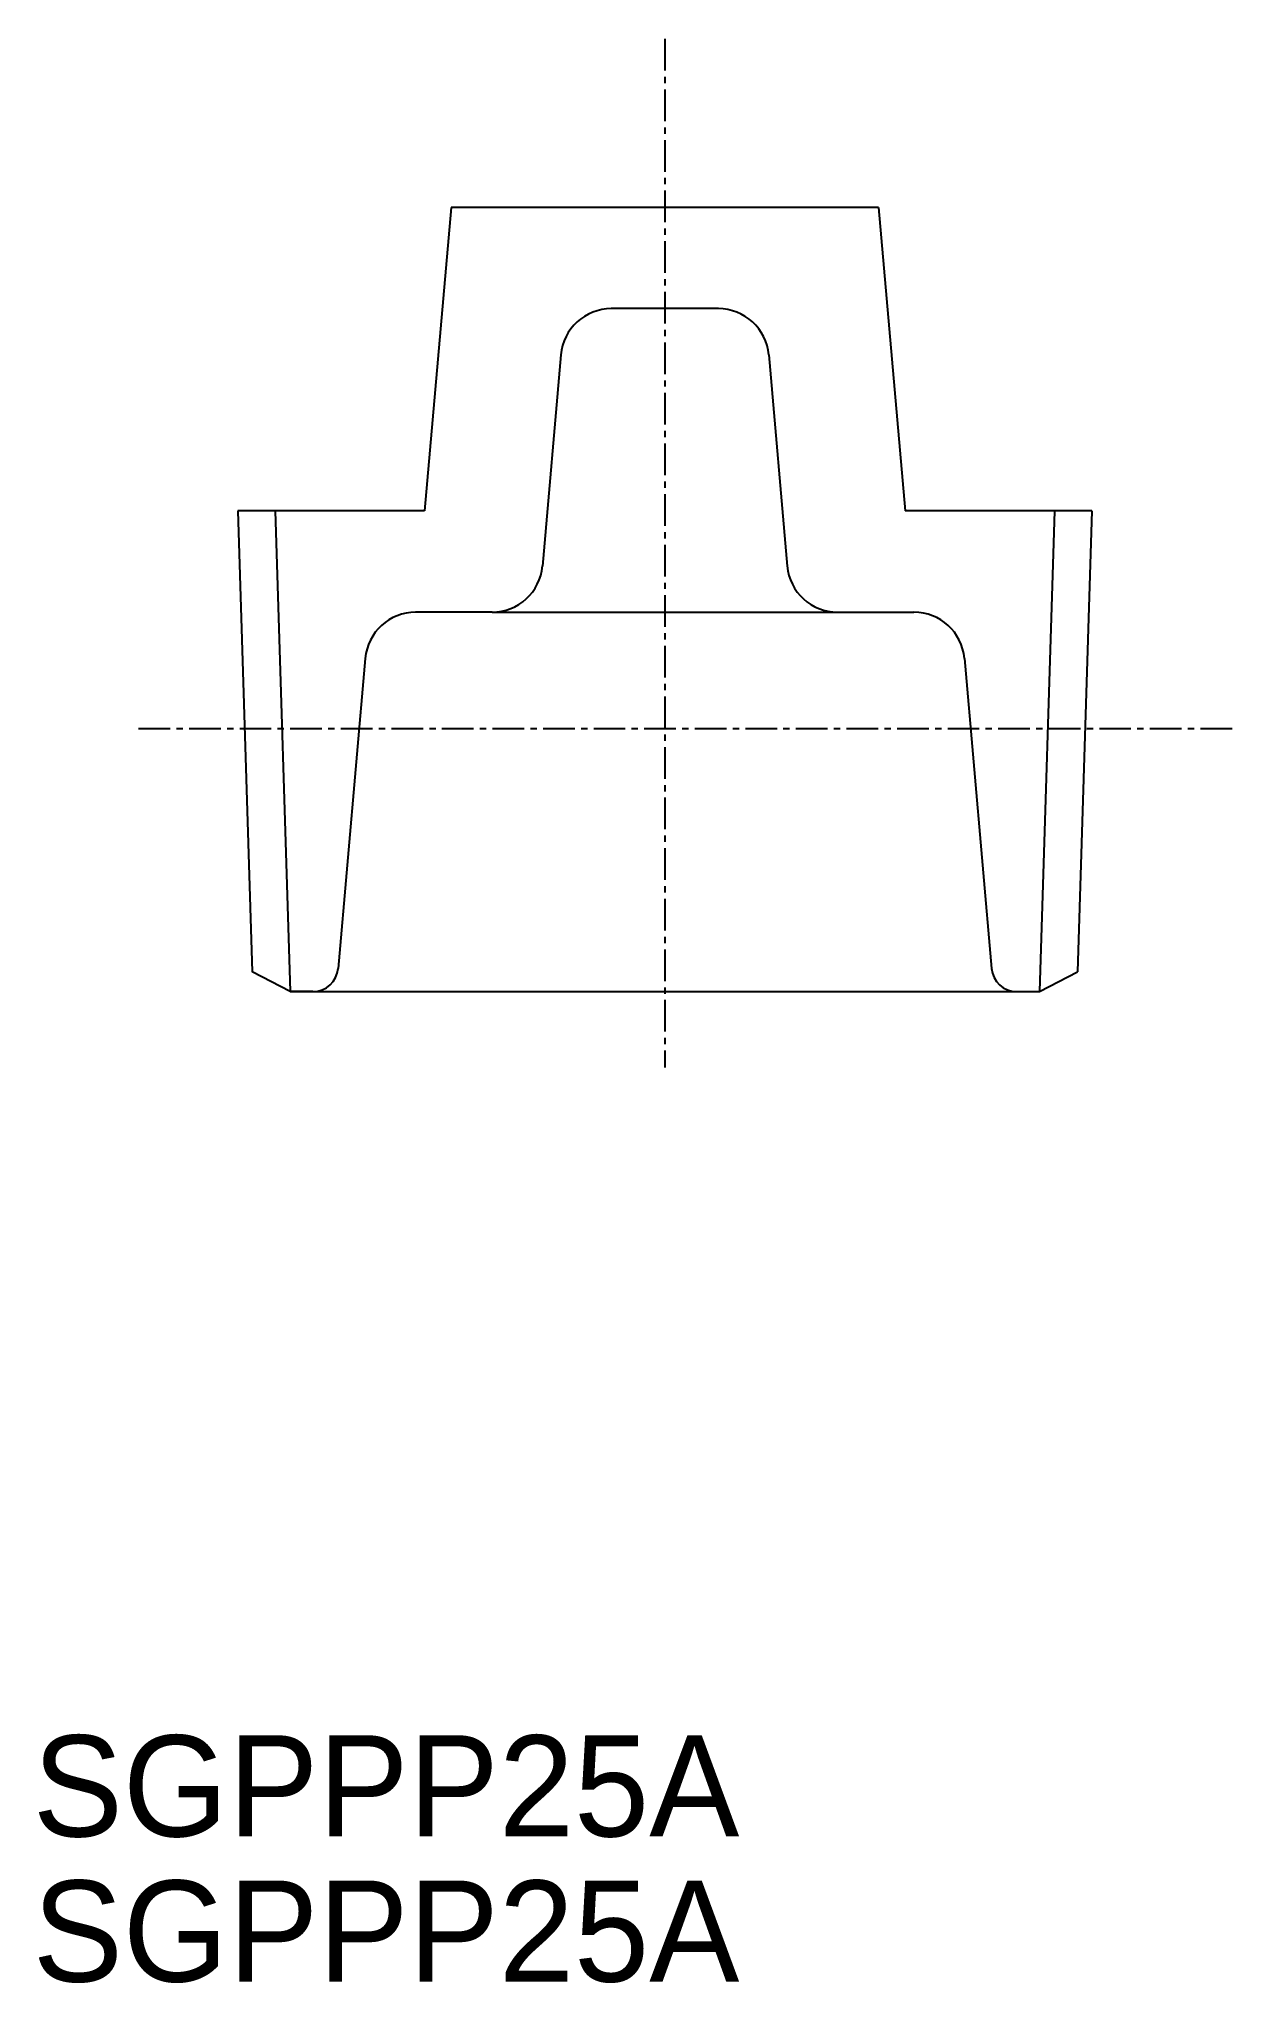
# Model space of a CAD drawing. Extents: x 75.5 to 122.7, y 68.1 to 144.9.
import ezdxf

# ---------------------------------------------------------------- set-up
doc = ezdxf.new("R2010")
doc.units = 0
doc.linetypes.add('CENTER', pattern=[2, 1.25, -0.25, 0.25, -0.25])
doc.layers.get('0').update_dxf_attribs({"linetype": 'CONTINUOUS'})
doc.layers.add('CENTER', color=1, linetype='CENTER')

msp = doc.modelspace()

# ---------------------------------------------------------------- linework, layer by layer
at = {"color": 7, "linetype": 'CONTINUOUS'}
for p, q in [((91.776, 138.26), (90.726, 126.26)), ((108.676, 138.26), (91.776, 138.26)), ((108.676, 138.26), (109.726, 126.26)), ((102.344, 134.26), (98.109, 134.26)), ((96.116, 132.434), (95.386, 124.085)), ((104.336, 132.434), (105.067, 124.085)), ((83.333, 126.26), (83.902, 108.042)), ((90.726, 126.26), (83.333, 126.26)), ((117.12, 126.26), (109.726, 126.26)), ((117.12, 126.26), (116.551, 108.042)), ((93.394, 122.26), (90.371, 122.26)), ((93.394, 122.26), (107.059, 122.26)), ((107.059, 122.26), (110.081, 122.26)), ((88.379, 120.434), (87.306, 108.173)), ((112.074, 120.434), (113.146, 108.173)), ((85.406, 107.26), (83.902, 108.042)), ((115.047, 107.26), (116.551, 108.042)), ((85.406, 107.26), (115.047, 107.26)), ((86.31, 107.26), (85.406, 107.26)), ((114.143, 107.26), (115.047, 107.26))]:
    msp.add_line(p, q, dxfattribs=at)
at = {"color": 3, "linetype": 'CONTINUOUS'}
for p, q in [((84.812, 126.26), (85.406, 107.26)), ((115.641, 126.26), (115.047, 107.26))]:
    msp.add_line(p, q, dxfattribs=at)
at = {"color": 7, "linetype": 'CONTINUOUS'}
for centre, radius, start, end in [((98.109, 132.26), 2, 90, 175), ((102.344, 132.26), 2, 5, 90), ((93.394, 124.26), 2, 270, 355), ((107.059, 124.26), 2, 185, 270), ((90.371, 120.26), 2, 90, 175), ((110.081, 120.26), 2, 5, 90), ((86.31, 108.26), 1, 270, 355), ((114.143, 108.26), 1, 185, 270)]:
    msp.add_arc(centre, radius, start, end, dxfattribs=at)
at = {"layer": 'CENTER', "color": 1, "linetype": 'CENTER'}
for p, q in [((100.226, 144.926), (100.226, 104.26)), ((122.663, 117.65), (79.242, 117.65))]:
    msp.add_line(p, q, dxfattribs=at)

# ---------------------------------------------------------------- texts
at = {"color": 7, "linetype": 'CONTINUOUS'}
for p in [(75.227, 73.853), (75.227, 68.112)]:
    msp.add_text('SGPPP25A', height=4, dxfattribs=at).set_placement(p)

doc.saveas('drawing.dxf')
